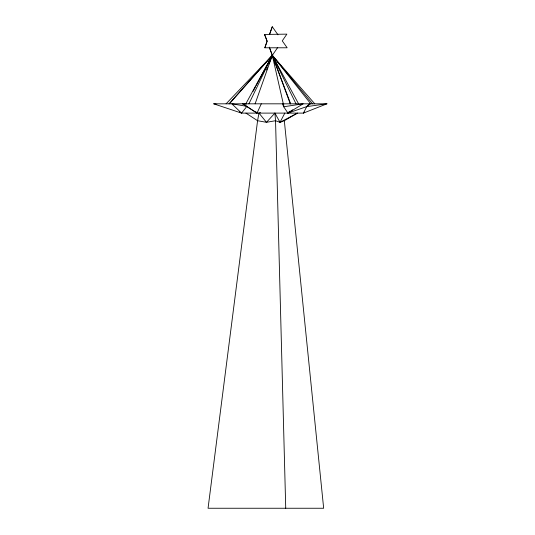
<?xml version="1.0" encoding="UTF-8"?>
<svg xmlns="http://www.w3.org/2000/svg" width="535" height="535" viewBox="0 0 535 535"><rect width="100%" height="100%" fill="white"/><g stroke="black" fill="none" stroke-linecap="round" stroke-linejoin="round"><path stroke-width="0.8" d="M260.558 112.664L258.967 113.106L257.576 120.716L208.055 508.25L323.662 508.25L284.319 120.716L297.473 113.106L280.032 122.308L275.545 120.716L266.483 122.308L257.576 120.716L245.926 113.106M264.845 47.782L267.112 41.135L264.564 34.454L286.867 34.133L282.259 40.861L287.148 47.782L264.845 47.782L267.112 41.202L264.564 34.454M255.101 103.823L272.302 55.379L277.732 47.461M272.282 26.75L269.56 34.354L272.282 26.75L277.979 34.815M266.557 69.991L267.467 67.684M268.978 63.839L272.302 55.379L269.299 47.133L290.264 103.823M261.287 103.823L257.014 113.106L242.729 103.823L257.014 113.106L255.937 111.868M248.915 103.823L272.302 55.379L314.787 103.823M309.444 103.823L306.729 106.612L303.412 113.106L241.552 113.106L213.726 103.823L326.945 103.823L303.412 113.106L304.676 112.076M258.967 113.106L266.483 122.308L274.91 113.106L280.032 122.308L284.814 113.106M253.102 91.345L255.449 86.944M256.238 85.473L272.302 55.379L312.554 103.823M245.826 103.823L272.302 55.379L310.755 103.823M241.552 113.106L246.923 106.338L231.842 103.823L241.552 113.106L239.439 111.842M282.52 103.823L283.69 106.759L287.944 113.106L289.555 111.253M229.388 103.823L272.302 55.379L298.577 103.823M229 103.823L272.302 55.379L296.002 103.823M226.084 103.823L272.302 55.379L290.665 103.823M292.571 109.856L287.944 113.106L306.729 106.612L310.327 103.823M287.944 113.106L303.171 103.823L283.69 106.759L283.69 103.823M280.032 122.308L284.319 120.716M306.729 106.612L326.945 103.823M213.726 103.823L216.214 104.131M244.602 103.823L246.227 104.084M275.124 64.113L272.302 55.379L283.309 103.823M274.91 113.106L275.545 120.716L285.73 508.25"/></g></svg>
